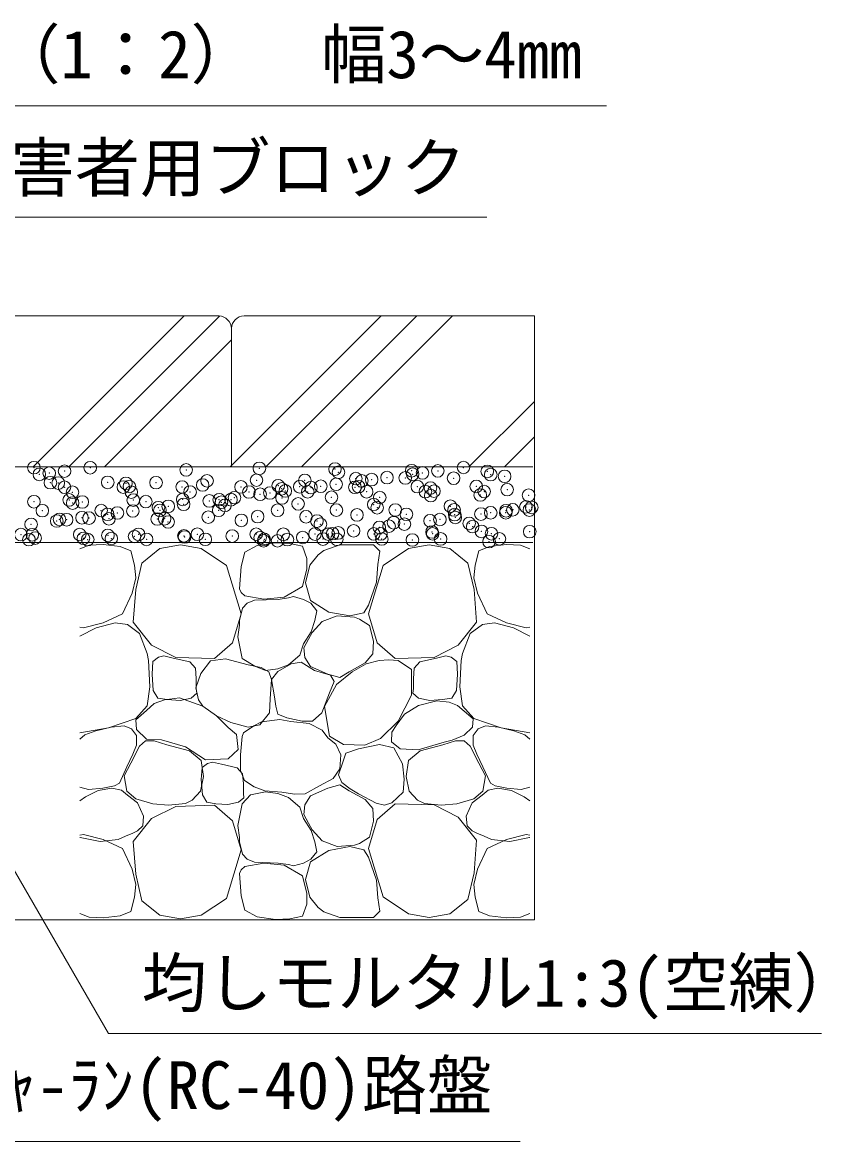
# Model space of a CAD drawing. Units: millimetres at full size, sheet at 1:10; details may follow other scales. Extents: x 170 to 2908, y 2192 to 4059.
# Drawn here: x 1001.1 to 1318.5, y 2849 to 3293.7 of the extents above; entities that cross this region are included whole.
import ezdxf
from ezdxf.enums import TextEntityAlignment as Align

# ---------------------------------------------------------------- set-up
doc = ezdxf.new("R2010")
doc.units = ezdxf.units.MM
doc.header["$LTSCALE"] = 10
doc.header["$PDMODE"] = 32
doc.header["$PDSIZE"] = 5
doc.linetypes.add('USER1', pattern=[50, 37.5, -12.5])
for name, color, linetype, lineweight in [('_0-0_', 7, 'Continuous', 13), ('ハッチ', 4, 'Continuous', 13), ('本体', 7, 'Continuous', 13)]:
    doc.layers.add(name, color=color, linetype=linetype, lineweight=lineweight)
doc.styles.add('ＭＳ ゴシック', font='')
doc.styles.get('ＭＳ ゴシック').set_extended_font_data('MS Gothic')

msp = doc.modelspace()

# ---------------------------------------------------------------- linework, layer by layer
at = {"layer": '_0-0_', "color": 1}
for p, q in [((833.55, 3260.6), (1233.04, 3260.6)), ((862.01, 3216.31), (1185.59, 3216.31)), ((1035.35, 2892.04), (1318.49, 2892.04)), ((873.72, 2849.02), (1198.77, 2849.02))]:
    msp.add_line(p, q, dxfattribs=at)
msp.add_lwpolyline([(917.91, 3095.09), (922.92, 3086.43), (1035.35, 2892.04)], dxfattribs=at)
at = {"layer": 'ハッチ'}
for p, q in [((1065.39, 3177.09), (1005.39, 3117.09)), ((1079.51, 3177.07), (1019.53, 3117.09)), ((1143.64, 3177.09), (1083.64, 3117.09)), ((1157.78, 3177.09), (1097.78, 3117.09)), ((1204.44, 3143.14), (1178.39, 3117.09)), ((1204.44, 3129), (1192.53, 3117.09))]:
    msp.add_line(p, q, dxfattribs=at)
at = {"layer": 'ハッチ', "linetype": 'USER1'}
for p, q in [((1171.92, 3177.09), (1111.92, 3117.09)), ((1084.13, 3167.55), (1033.68, 3117.09))]:
    msp.add_line(p, q, dxfattribs=at)
at = {"layer": 'ハッチ'}
for points in [[(1044.76, 3066.88), (1046.17, 3073.06), (1045.61, 3078.11), (1044.2, 3083.73), (1039.99, 3085.41), (1033.24, 3086.26), (1027.62, 3085.97), (1023.99, 3084.57)], [(1181.81, 3066.88), (1180.41, 3073.06), (1180.97, 3078.11), (1182.38, 3083.73), (1186.59, 3085.41), (1193.34, 3086.26), (1198.96, 3085.97), (1202.59, 3084.57)], [(1023.99, 3053.43), (1025.38, 3053.12), (1033.24, 3055.09), (1040.83, 3058.74), (1044.76, 3066.88)], [(1202.59, 3053.43), (1201.2, 3053.12), (1193.34, 3055.09), (1185.75, 3058.74), (1181.81, 3066.88)], [(1050.67, 3043.01), (1047.57, 3050.87), (1042.8, 3054.52), (1038.02, 3055.09), (1030.43, 3053.12), (1023.99, 3049.83)], [(1175.91, 3043.01), (1179, 3050.87), (1183.78, 3054.52), (1188.56, 3055.09), (1196.15, 3053.12), (1202.59, 3049.83)], [(1023.99, 3011.43), (1035.28, 3013.43), (1046.17, 3017.18), (1050.67, 3022.23), (1051.76, 3029.67), (1051.23, 3040.2), (1050.67, 3043.01)], [(1202.59, 3011.43), (1191.3, 3013.43), (1180.41, 3017.18), (1175.91, 3022.23), (1174.82, 3029.67), (1175.35, 3040.2), (1175.91, 3043.01)], [(1039.62, 2991.38), (1042.55, 2997.89), (1045, 3002.94), (1046.46, 3006.51), (1046.46, 3010.42), (1044.51, 3013.02), (1041.58, 3014.16), (1036.37, 3013.67), (1030.34, 3012.21), (1025.95, 3010.58), (1023.99, 3008.98)], [(1186.96, 2991.38), (1184.03, 2997.89), (1181.58, 3002.94), (1180.12, 3006.51), (1180.12, 3010.42), (1182.07, 3013.02), (1185, 3014.16), (1190.21, 3013.67), (1196.24, 3012.21), (1200.63, 3010.58), (1202.59, 3008.98)], [(1023.99, 2989.8), (1027.41, 2988.94), (1033.11, 2989.43), (1037.67, 2990.41), (1039.62, 2991.38)], [(1046.79, 2972.51), (1048.9, 2974.47), (1049.23, 2978.37), (1046.79, 2983.58), (1042.88, 2986.67), (1040.44, 2988.62), (1036.69, 2989.43), (1031.23, 2988.48), (1026.22, 2986.04), (1023.99, 2984.43)], [(1179.79, 2972.51), (1177.68, 2974.47), (1177.35, 2978.37), (1179.79, 2983.58), (1183.7, 2986.67), (1186.14, 2988.62), (1189.89, 2989.43), (1195.35, 2988.48), (1200.36, 2986.04), (1202.59, 2984.43)], [(1202.59, 2989.8), (1199.17, 2988.94), (1193.47, 2989.43), (1188.91, 2990.41), (1186.96, 2991.38)], [(1023.99, 2969.9), (1024.07, 2969.86), (1031.95, 2968.29), (1039.13, 2969.1), (1042.07, 2970.4), (1045, 2971.54), (1046.79, 2972.51)], [(1023.99, 2970.75), (1025.38, 2971.07), (1033.24, 2969.1), (1040.83, 2965.45), (1044.76, 2957.31)], [(1202.59, 2969.9), (1202.51, 2969.86), (1194.63, 2968.29), (1187.44, 2969.1), (1184.51, 2970.4), (1181.58, 2971.54), (1179.79, 2972.51)], [(1202.59, 2970.75), (1201.2, 2971.07), (1193.34, 2969.1), (1185.75, 2965.45), (1181.81, 2957.31)], [(1044.76, 2957.31), (1046.17, 2951.13), (1045.61, 2946.08), (1044.2, 2940.46), (1039.99, 2938.78), (1033.24, 2937.93), (1027.62, 2938.21), (1023.99, 2939.62)], [(1181.81, 2957.31), (1180.41, 2951.13), (1180.97, 2946.08), (1182.38, 2940.46), (1186.59, 2938.78), (1193.34, 2937.93), (1198.96, 2938.21), (1202.59, 2939.62)]]:
    msp.add_lwpolyline(points, dxfattribs=at)
for points in [[(1087.28, 3068.68), (1087.94, 3077.47), (1089.48, 3083.18), (1094.31, 3085.82), (1101.57, 3086.92), (1107.29, 3086.7), (1112.35, 3085.6), (1114.11, 3080.76), (1114.11, 3076.59), (1112.35, 3069.55), (1105.09, 3065.38), (1096.95, 3064.5), (1089.48, 3065.82), (1087.94, 3067.14)], [(1063.92, 3086.13), (1055.74, 3084.68), (1048.52, 3078.91), (1046.12, 3068.33), (1045.15, 3055.35), (1052.37, 3046.21), (1062, 3041.4), (1077.4, 3040.92), (1084.62, 3047.17), (1087.98, 3058.71), (1082.21, 3077.95), (1072.1, 3084.68)], [(1120.85, 3083.89), (1127.15, 3086.16), (1140.52, 3086.16), (1143.04, 3083.64), (1142.29, 3078.34), (1141.78, 3071.28), (1138.5, 3062.21), (1136.74, 3059.18), (1131.19, 3057.92), (1122.86, 3059.44), (1115.55, 3063.97), (1113.53, 3071.03), (1115.3, 3078.09), (1118.58, 3082.12)], [(1162.66, 3086.13), (1170.84, 3084.68), (1178.06, 3078.91), (1180.46, 3068.33), (1181.43, 3055.35), (1174.21, 3046.21), (1164.58, 3041.4), (1149.18, 3040.92), (1141.96, 3047.17), (1138.59, 3058.71), (1144.37, 3077.95), (1154.48, 3084.68)], [(1087.4, 3056.05), (1088.57, 3060.95), (1090.34, 3062.91), (1093.28, 3064.09), (1102.71, 3064.48), (1106.83, 3065.07), (1108.79, 3065.66), (1112.72, 3064.48), (1115.66, 3062.91), (1118.02, 3059.97), (1117.23, 3056.05), (1115.86, 3051.54), (1112.72, 3046.83), (1111.34, 3042.32), (1106.83, 3038.4), (1102.51, 3036.83), (1097.6, 3036.24), (1093.38, 3037.95), (1088.38, 3040.95), (1086.61, 3049.58), (1087.4, 3054.28)], [(1116.25, 3051.34), (1120.17, 3055.66), (1126.14, 3057.92), (1132.95, 3057.42), (1134.97, 3056.66), (1139.01, 3054.14), (1140.52, 3047.84), (1140.27, 3042.8), (1137.24, 3039.27), (1130.94, 3035.74), (1127.15, 3033.47), (1122.36, 3034.73), (1115.55, 3037.76), (1113.3, 3041.34), (1112.91, 3045.26), (1114.68, 3048.6)], [(1070.19, 3029), (1070.19, 3033.05), (1069.85, 3037.11), (1067.65, 3039.64), (1061.06, 3041.16), (1057.34, 3042), (1055.14, 3041.5), (1052.94, 3039.81), (1052.61, 3034.74), (1053.11, 3028.32), (1054.94, 3025.26), (1058.63, 3024.64), (1063.71, 3024.34), (1068.17, 3025.26), (1070.36, 3027.14)], [(1156.39, 3029), (1156.39, 3033.05), (1156.73, 3037.11), (1158.93, 3039.64), (1165.52, 3041.16), (1169.24, 3042), (1171.44, 3041.5), (1173.63, 3039.81), (1173.97, 3034.74), (1173.47, 3028.32), (1171.64, 3025.26), (1167.95, 3024.64), (1162.87, 3024.34), (1158.41, 3025.26), (1156.22, 3027.14)], [(1072.78, 3022.07), (1071.04, 3024.58), (1070.02, 3029.31), (1071.98, 3034.95), (1075.86, 3040.03), (1081.82, 3040.9), (1090.79, 3038.52), (1095.98, 3037.39), (1098.93, 3035.68), (1099.98, 3032.62), (1099.51, 3025), (1099.23, 3019.33), (1095.37, 3014.61), (1090.72, 3013.73), (1083.83, 3015.48), (1078.23, 3018.16)], [(1099.98, 3032.62), (1102.61, 3035.87), (1107.9, 3038.89), (1111.8, 3039.48), (1117.07, 3036.16), (1123.51, 3034.41), (1124.87, 3031.87), (1123.12, 3027.39), (1120, 3019.39), (1116.29, 3016.08), (1112.19, 3016.08), (1106.09, 3017.38), (1102.61, 3018.84), (1101.78, 3022.05), (1101.28, 3025.76)], [(1137.7, 3038.8), (1142.76, 3040.2), (1146.69, 3040.48), (1150.34, 3040.2), (1155.68, 3036.55), (1155.68, 3026.44), (1150.34, 3016.05), (1143.3, 3009.17), (1137.09, 3006.48), (1128.7, 3006.82), (1123.09, 3010.16), (1121.12, 3021.95), (1125.9, 3030.65), (1132.08, 3035.71)], [(1086.8, 3004.88), (1086.2, 3010.84), (1082.83, 3013.54), (1078.23, 3018.16), (1072.78, 3022.07), (1063.48, 3025.32), (1057.57, 3024.58), (1053.51, 3023.11), (1050.37, 3020.34), (1046.12, 3016.65), (1046.49, 3012.77), (1050.37, 3008.9), (1056.35, 3008.66), (1065.91, 3005.87), (1073.87, 3000.7), (1082.82, 3001.1)], [(1147.67, 3007.82), (1147.83, 3011.68), (1149.51, 3014.37), (1152.87, 3018.9), (1158.41, 3022.34), (1165.64, 3024.18), (1170.57, 3023.57), (1173.95, 3022.34), (1176.57, 3020.03), (1180.1, 3016.96), (1179.8, 3013.73), (1176.57, 3010.5), (1171.8, 3008.5), (1168.57, 3007.73), (1158.24, 3004.64), (1151.19, 3005.14)], [(1088.88, 3011.4), (1093.04, 3014.17), (1096.08, 3015.77), (1103.34, 3016.71), (1107.78, 3015.91), (1115.05, 3015.1), (1120.16, 3012.55), (1122.45, 3009.45), (1125.55, 3006.9), (1127.57, 3002.73), (1127.16, 2997.08), (1124.47, 2993.31), (1119.09, 2990.35), (1113.44, 2987.26), (1109.13, 2987.13), (1104.15, 2987.93), (1097.42, 2988.34), (1093.11, 2989.95), (1089.35, 2992.51), (1087.73, 2996.41), (1087.73, 3002.73), (1088.4, 3009.99)], [(1065.83, 2983.41), (1068.6, 2984.71), (1071.86, 2988.29), (1073, 2994.15), (1072.18, 3000.5), (1067.46, 3004.24), (1058.51, 3006.68), (1053.46, 3008.3), (1050.04, 3008.3), (1047.6, 3006.19), (1044.18, 2999.36), (1041.58, 2994.31), (1042.55, 2988.29), (1046.13, 2985.2), (1052.97, 2983.25), (1059.16, 2982.76)], [(1131.22, 2989.2), (1128.03, 2991.72), (1126.68, 2994.74), (1128.36, 2999.77), (1129.54, 3003.3), (1134.57, 3005.14), (1142.97, 3006.82), (1148.67, 3005.48), (1152.03, 2999.1), (1152.7, 2993.06), (1152.37, 2987.86), (1147.83, 2983.67), (1144.98, 2982.66), (1141.62, 2983.5), (1134.57, 2987.19)], [(1160.75, 2983.41), (1157.98, 2984.71), (1154.72, 2988.29), (1153.58, 2994.15), (1154.4, 3000.5), (1159.12, 3004.24), (1168.07, 3006.68), (1173.12, 3008.3), (1176.54, 3008.3), (1178.98, 3006.19), (1182.4, 2999.36), (1185, 2994.31), (1184.03, 2988.29), (1180.44, 2985.2), (1173.61, 2983.25), (1167.42, 2982.76)], [(1088.86, 2987.4), (1088.86, 2991.25), (1088.54, 2995.1), (1086.45, 2997.51), (1080.19, 2998.96), (1076.65, 2999.76), (1074.57, 2999.28), (1072.48, 2997.67), (1072.16, 2992.86), (1072.64, 2986.76), (1074.37, 2983.85), (1077.88, 2983.27), (1082.7, 2982.97), (1086.94, 2983.85), (1089.02, 2985.63)], [(1116.25, 2972.85), (1120.17, 2968.53), (1126.14, 2966.26), (1132.95, 2966.77), (1134.97, 2967.53), (1139.01, 2970.05), (1140.52, 2976.35), (1140.27, 2981.39), (1137.24, 2984.92), (1130.94, 2988.45), (1127.15, 2990.72), (1122.36, 2989.46), (1115.55, 2986.43), (1113.3, 2982.85), (1112.91, 2978.93), (1114.68, 2975.59)], [(1087.4, 2968.14), (1088.57, 2963.24), (1090.34, 2961.27), (1093.28, 2960.1), (1102.71, 2959.7), (1106.83, 2959.12), (1108.79, 2958.53), (1112.72, 2959.7), (1115.66, 2961.27), (1118.02, 2964.22), (1117.23, 2968.14), (1115.86, 2972.65), (1112.72, 2977.36), (1111.34, 2981.87), (1106.83, 2985.79), (1102.51, 2987.36), (1097.6, 2987.95), (1091.71, 2986.77), (1088.38, 2983.24), (1086.61, 2974.61), (1087.4, 2969.9)], [(1063.92, 2937.5), (1055.74, 2938.94), (1048.52, 2944.71), (1046.12, 2955.29), (1045.15, 2968.28), (1052.37, 2977.41), (1062, 2982.22), (1077.4, 2982.7), (1084.62, 2976.45), (1087.98, 2964.91), (1082.21, 2945.67), (1072.1, 2938.94)], [(1162.66, 2938.06), (1170.84, 2939.5), (1178.06, 2945.27), (1180.46, 2955.85), (1181.43, 2968.84), (1174.21, 2977.98), (1164.58, 2982.79), (1149.18, 2983.27), (1141.96, 2977.02), (1138.59, 2965.47), (1144.37, 2946.24), (1154.48, 2939.5)], [(1120.85, 2940.3), (1127.15, 2938.03), (1140.52, 2938.03), (1143.04, 2940.55), (1142.29, 2945.85), (1141.78, 2952.9), (1138.5, 2961.98), (1136.74, 2965), (1131.19, 2966.26), (1122.86, 2964.75), (1115.55, 2960.21), (1113.53, 2953.16), (1115.3, 2946.1), (1118.58, 2942.06)], [(1087.28, 2955.51), (1087.94, 2946.72), (1089.48, 2941.01), (1094.31, 2938.37), (1101.57, 2937.27), (1107.29, 2937.49), (1112.35, 2938.59), (1114.11, 2943.42), (1114.11, 2947.6), (1112.35, 2954.63), (1105.09, 2958.81), (1096.95, 2959.69), (1089.48, 2958.37), (1087.94, 2957.05)]]:
    msp.add_lwpolyline(points, close=True, dxfattribs=at)
for p in [(1005.71, 3116.81), (1017.86, 3115.42), (1028.05, 3116.76), (1066.17, 3115.89), (1095.25, 3116.49), (1125.26, 3116.24), (1126.64, 3114.97), (1155.71, 3115.57), (1166.1, 3115.52), (1176.28, 3116.86), (1185.72, 3115.32), (1007.86, 3114.11), (1011.77, 3114.62), (1012.24, 3110.83), (1015.38, 3110.68), (1035.01, 3110.93), (1042.25, 3110.57), (1054.2, 3110.84), (1074.46, 3111.57), (1094.09, 3111.82), (1113.27, 3111.73), (1133.53, 3112.46), (1135.91, 3111.54), (1139.81, 3112.06), (1145.91, 3112.86), (1153.16, 3112.71), (1156.09, 3114.2), (1160, 3114.72), (1172.35, 3112.61), (1187.1, 3114.05), (1192.6, 3113.34), (1017.85, 3109.03), (1021.01, 3107.02), (1041.2, 3109.07), (1043.63, 3109.31), (1044.37, 3107.06), (1064.56, 3109.12), (1067.72, 3107.1), (1072.7, 3109.91), (1087.92, 3109.16), (1091.08, 3107.14), (1095.53, 3106.23), (1099.43, 3106.74), (1102.71, 3109.65), (1104.09, 3108.39), (1105.53, 3107.55), (1111.27, 3109.2), (1114.43, 3107.19), (1115.72, 3108.89), (1119.62, 3109.4), (1125.72, 3110.2), (1133.16, 3108.99), (1134.63, 3109.24), (1137.79, 3107.23), (1157.98, 3109.29), (1161.15, 3107.27), (1163.17, 3108.73), (1164.56, 3107.47), (1181.34, 3109.33), (1184.5, 3107.31), (1193.63, 3108.07), (1005.71, 3103.26), (1019.7, 3103.99), (1021.08, 3102.73), (1024.9, 3103.17), (1045.15, 3103.9), (1050.15, 3103.33), (1064.79, 3104.15), (1065.15, 3102.23), (1075.34, 3103.57), (1079.25, 3104.08), (1080.16, 3103.07), (1081.55, 3101.8), (1083.97, 3104.06), (1085.34, 3104.89), (1104.23, 3104.79), (1110.62, 3102.41), (1123.86, 3105.04), (1140.63, 3102.15), (1143.05, 3104.95), (1163.3, 3105.67), (1182.94, 3105.93), (1202.12, 3105.83), (1009.04, 3099.72), (1032.4, 3099.76), (1034.96, 3098.26), (1038.87, 3098.77), (1044.97, 3099.57), (1055.15, 3100.91), (1055.75, 3099.81), (1059.06, 3101.43), (1074.93, 3097.12), (1079.11, 3099.85), (1094.56, 3097.37), (1102.46, 3099.89), (1113.75, 3097.28), (1125.82, 3099.93), (1134, 3098.01), (1142.01, 3100.88), (1149.18, 3099.98), (1153.63, 3098.26), (1171.08, 3101.49), (1172.53, 3100.02), (1172.82, 3098.16), (1183.2, 3098.35), (1187.1, 3098.87), (1193.08, 3098.89), (1193.2, 3099.67), (1195.89, 3100.06), (1201.09, 3101.23), (1202.47, 3099.96), (1203.39, 3101.01), (1004.59, 3094.26), (1014.78, 3095.6), (1015.85, 3096.23), (1018.68, 3096.11), (1024.78, 3096.91), (1027.61, 3096.75), (1035.49, 3096.48), (1054.67, 3096.39), (1057.62, 3096.49), (1059, 3095.22), (1088.07, 3095.83), (1118.08, 3095.57), (1119.46, 3094.3), (1142.82, 3093.04), (1146.72, 3093.55), (1148.54, 3094.9), (1152.82, 3094.35), (1163.01, 3095.69), (1166.91, 3096.21), (1173.01, 3097.01), (1178.55, 3094.65), (1179.93, 3093.38), (1000.55, 3090.21), (1003.71, 3088.19), (1005.06, 3090.16), (1006.18, 3088.81), (1023.9, 3090.25), (1025.37, 3088.72), (1027.07, 3088.24), (1035.07, 3089.91), (1036.45, 3088.64), (1045.63, 3089.45), (1047.26, 3090.29), (1050.42, 3088.28), (1065.26, 3089.7), (1065.53, 3089.24), (1070.62, 3090.34), (1073.78, 3088.32), (1084.44, 3089.61), (1093.97, 3090.38), (1095.54, 3088.99), (1097.14, 3088.36), (1104.7, 3090.34), (1106.35, 3088.23), (1112.45, 3089.04), (1117.33, 3090.42), (1120.49, 3088.41), (1122.63, 3090.38), (1124.33, 3090.59), (1125.99, 3088.32), (1126.54, 3090.89), (1132.63, 3091.69), (1140.69, 3090.46), (1143.52, 3090.49), (1143.85, 3088.45), (1163.78, 3091.22), (1164.04, 3090.51), (1167.2, 3088.49), (1183.41, 3091.47), (1187.4, 3090.55), (1190.56, 3088.53), (1202.59, 3091.38), (1096.92, 3087.72), (1102.44, 3087.72), (1156, 3088.06), (1186.45, 3087.4)]:
    msp.add_point(p, dxfattribs=at)
at = {"layer": '本体'}
for p, q in [((1079.16, 3177.09), (789.13, 3177.09)), ((1204.44, 3177.09), (1089.13, 3177.09)), ((1204.44, 3177.09), (1204.44, 2937.09)), ((1084.13, 3172.09), (1084.13, 3117.09)), ((1084.13, 3117.09), (1084.13, 3172.09)), ((414.39, 3117.09), (1203.82, 3117.09)), ((414.39, 3087.09), (1203.82, 3087.09)), ((414.39, 2937.09), (1204.44, 2937.09))]:
    msp.add_line(p, q, dxfattribs=at)
for centre, radius, start, end in [((1078.95, 3171.91), 5.19, 2.0582, 87.6364), ((1089.27, 3171.96), 5.14, 91.522, 178.48)]:
    msp.add_arc(centre, radius, start, end, dxfattribs=at)

# ---------------------------------------------------------------- texts
at = {"layer": '_0-0_', "color": 3, "style": 'ＭＳ ゴシック'}
for s, p in [('目地モルタル（1：2）\u3000幅3～4mm', (834.9, 3265.85)), ('視覚障害者用ブロック', (918.31, 3220.82)), ('均しモルタル1:3(空練）', (1048.5, 2896.92)), ('再生ｸﾗｯｼｬ-ﾗﾝ(RC-40)路盤', (890.1, 2856.26))]:
    msp.add_text(s, height=18.99, dxfattribs=at).set_placement(p, align=Align.BOTTOM_LEFT)

doc.saveas('drawing.dxf')
